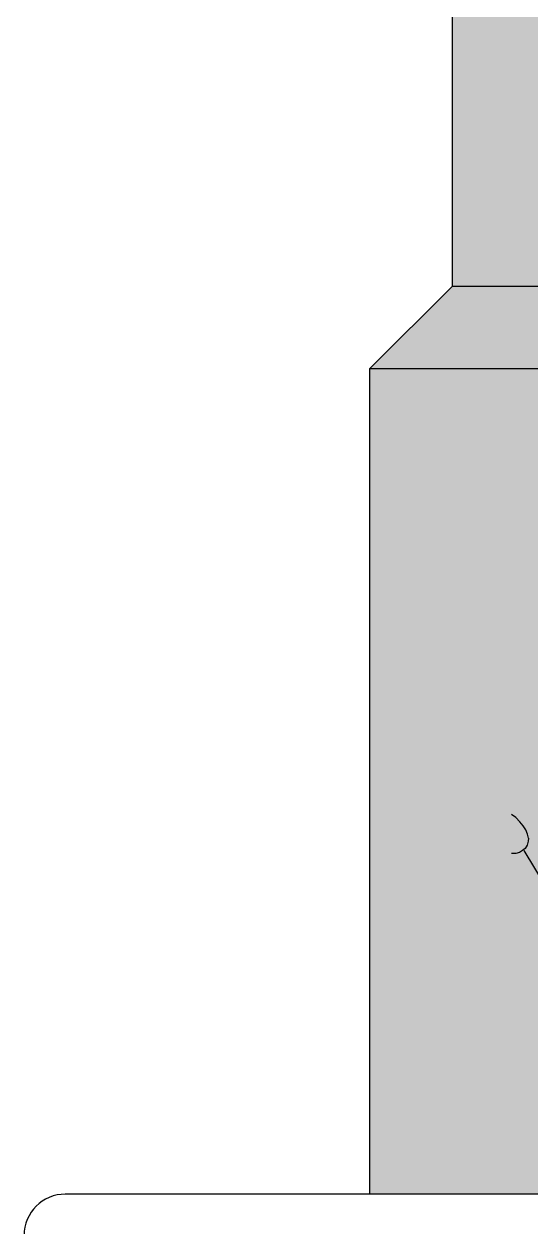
# Model space of a CAD drawing. Header units: metres. Extents: x -109 to 591, y -5 to 592.
# Drawn here: x 566.821 to 567.128, y 7.255 to 7.984 of the extents above; entities that cross this region are included whole.
import ezdxf

# ---------------------------------------------------------------- set-up
doc = ezdxf.new("R2010")
doc.units = ezdxf.units.M
doc.header["$LTSCALE"] = 0.03
doc.layers.add('Areas verdes', color=74, linetype='Continuous')
doc.layers.add('HATCH SECCION', color=8, linetype='Continuous', lineweight=5)
doc.layers.add('Muro bajo', color=7, linetype='Continuous', lineweight=30)

msp = doc.modelspace()

# ---------------------------------------------------------------- hatches: boundary and pattern name
at = {"layer": 'HATCH SECCION'}
for points in [[(567.08014, 7.82491), (567.38014, 7.82491), (567.38014, 9.27991), (567.08014, 9.27991)], [(567.43014, 7.77491), (567.38014, 7.82491), (567.08014, 7.82491), (567.03014, 7.77491)], [(567.03014, 7.27491), (567.43014, 7.27491), (567.43014, 7.77491), (567.03014, 7.77491)]]:
    msp.add_hatch(color=31, dxfattribs=at).paths.add_polyline_path(points)

# ---------------------------------------------------------------- linework, layer by layer
at = {"layer": 'Areas verdes', "color": 6, "linetype": 'Continuous'}
for p, q in [((567.11853, 7.50295), (567.11586, 7.50482)), ((567.12089, 7.50047), (567.11853, 7.50295)), ((567.12294, 7.49799), (567.12089, 7.50047)), ((567.12462, 7.49551), (567.12294, 7.49799)), ((567.12567, 7.49302), (567.12462, 7.49551)), ((567.12617, 7.49054), (567.12567, 7.49302)), ((567.12617, 7.49054), (567.12598, 7.48868)), ((567.12263, 7.48309), (567.12071, 7.48185)), ((567.12418, 7.48433), (567.12263, 7.48309)), ((567.12536, 7.48619), (567.12418, 7.48433)), ((567.12598, 7.48868), (567.12536, 7.48619)), ((567.11847, 7.48123), (567.11599, 7.48123)), ((567.12071, 7.48185), (567.11847, 7.48123))]:
    msp.add_line(p, q, dxfattribs=at)
at = {"layer": 'Areas verdes', "linetype": 'Continuous'}
msp.add_line((567.12338, 7.48309), (567.14945, 7.43964), dxfattribs=at)
at = {"layer": 'Muro bajo'}
for p, q in [((567.08014, 7.82491), (567.08014, 9.27991)), ((567.08014, 7.82491), (567.03014, 7.77491)), ((567.08014, 7.82491), (567.38014, 7.82491)), ((567.03014, 7.27491), (567.03014, 7.77491)), ((567.03014, 7.77491), (567.43014, 7.77491)), ((574.34287, 7.27491), (566.84561, 7.27491))]:
    msp.add_line(p, q, dxfattribs=at)
msp.add_arc((566.84561, 7.24991), 0.025, 90, 270, dxfattribs=at)

doc.saveas('drawing.dxf')
